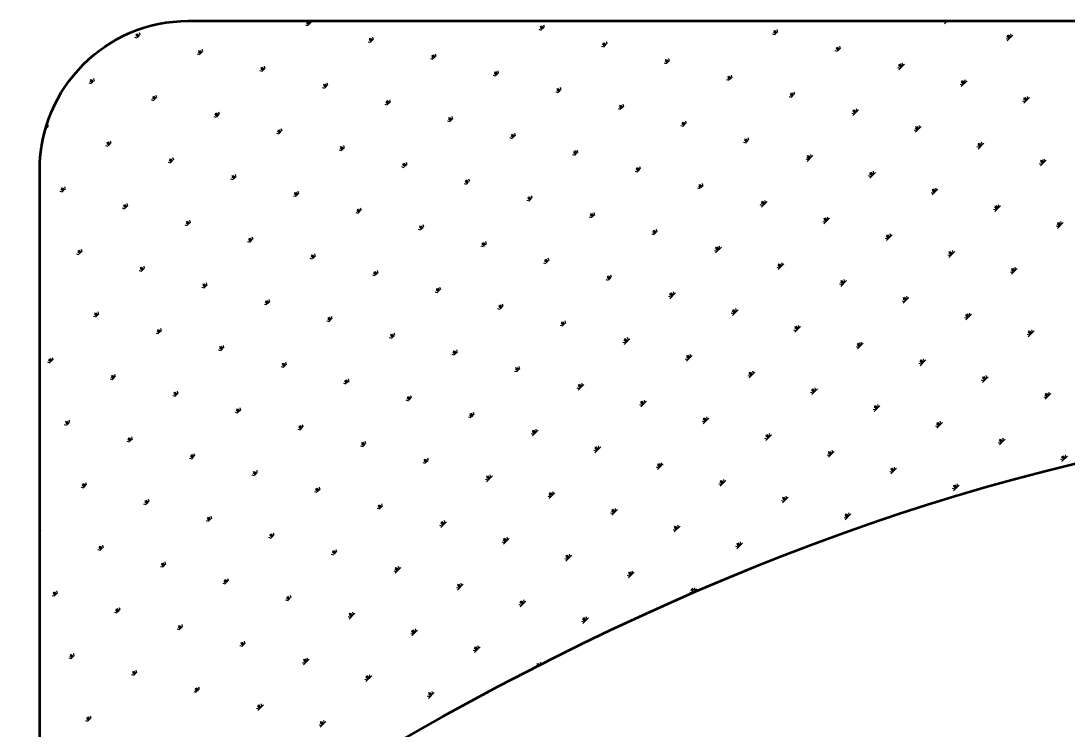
# Model space of a CAD drawing. Extents: x -2746917 to -971774, y -3334247 to -3250358.
# Drawn here: x -1319493 to -1318476, y -3276389 to -3275701 of the extents above; entities that cross this region are included whole.
import ezdxf

# ---------------------------------------------------------------- set-up
doc = ezdxf.new("R2010")
doc.units = 0
doc.header["$LTSCALE"] = 1000
doc.header["$MEASUREMENT"] = 0
doc.layers.get('0').update_dxf_attribs({"linetype": 'CONTINUOUS'})
doc.layers.add('PUB_TITLE', color=4, linetype='CONTINUOUS')

# ---------------------------------------------------------------- blocks, each defined once
blk = doc.blocks.new('A$C440D491C')
at = {"layer": 'PUB_TITLE', "color": 4}
for p, q in [((84770.7, 40469), (84767.9, 40471.7)), ((84771.4, 40469.6), (84769.1, 40471.9)), ((84772.1, 40470.3), (84771.5, 40472.4)), ((85388.5, 40470.8), (85386, 40471.4)), ((85387.1, 40469.4), (85390.1, 40472.4)), ((85389.2, 40471.4), (85388.2, 40472.4)), ((85389.9, 40472.1), (85389.6, 40472.4)), ((84769.3, 40467.6), (84766.9, 40468.2)), ((84770, 40468.3), (84767.8, 40470.5)), ((84995.9, 40463.2), (84993.5, 40463.9)), ((84996.6, 40463.9), (84994.4, 40466.1)), ((84997.3, 40464.6), (84994.5, 40467.4)), ((84998, 40465.3), (84995.8, 40467.5)), ((84998.7, 40466), (84998.1, 40468.4)), ((85223.3, 40459.5), (85221, 40461.8)), ((85223.9, 40460.2), (85221.2, 40463)), ((85224.6, 40460.9), (85222.4, 40463.1)), ((85225.3, 40461.6), (85224.7, 40464)), ((84603.4, 40455.6), (84600.9, 40456.3)), ((84604.1, 40456.3), (84601.9, 40458.6)), ((84604.8, 40457), (84602, 40459.8)), ((84605.5, 40457.7), (84603.2, 40460)), ((84606.2, 40458.4), (84605.5, 40460.9)), ((84830, 40451.3), (84827.6, 40451.9)), ((84830.7, 40452), (84828.5, 40454.2)), ((84831.4, 40452.7), (84828.6, 40455.5)), ((84832.1, 40453.4), (84829.9, 40455.6)), ((84832.8, 40454.1), (84832.1, 40456.5)), ((85058, 40448.3), (85055.3, 40451.1)), ((85058.7, 40449), (85056.5, 40451.2)), ((85059.4, 40449.7), (85058.8, 40452.1)), ((85222.6, 40458.8), (85220.1, 40459.5)), ((85449.2, 40454.5), (85446.8, 40455.1)), ((85449.9, 40455.2), (85447.7, 40457.4)), ((85450.6, 40455.9), (85447.8, 40458.6)), ((85447.8, 40453.1), (85453.4, 40458.6)), ((85451.3, 40456.6), (85449.1, 40458.8)), ((85452, 40457.3), (85451.3, 40459.7)), ((84664.8, 40440.1), (84662.6, 40442.3)), ((84665.5, 40440.8), (84662.7, 40443.5)), ((84666.2, 40441.5), (84664, 40443.7)), ((84666.9, 40442.2), (84666.2, 40444.6)), ((85056.6, 40446.9), (85054.2, 40447.6)), ((85057.3, 40447.6), (85055.1, 40449.8)), ((85283.3, 40442.6), (85280.9, 40443.2)), ((85284, 40443.3), (85281.8, 40445.5)), ((85284.7, 40444), (85281.9, 40446.7)), ((85285.4, 40444.7), (85283.1, 40446.9)), ((85286.1, 40445.3), (85285.4, 40447.8)), ((84664.1, 40439.4), (84661.7, 40440)), ((84890.7, 40435), (84888.3, 40435.7)), ((84891.4, 40435.7), (84889.2, 40437.9)), ((84892.1, 40436.4), (84889.4, 40439.2)), ((84892.8, 40437.1), (84890.6, 40439.3)), ((84893.5, 40437.8), (84892.9, 40440.2)), ((85117.4, 40430.7), (85114.9, 40431.3)), ((85118.1, 40431.4), (85115.8, 40433.6)), ((85118.8, 40432), (85116, 40434.8)), ((85119.5, 40432.7), (85117.2, 40435)), ((85120.2, 40433.4), (85119.5, 40435.9)), ((85346.1, 40428.4), (85343.9, 40430.6)), ((85346.8, 40429.1), (85346.1, 40431.5)), ((84724.8, 40423.1), (84722.4, 40423.8)), ((84725.5, 40423.8), (84723.3, 40426)), ((84726.2, 40424.5), (84723.4, 40427.3)), ((84726.9, 40425.2), (84724.7, 40427.4)), ((84727.6, 40425.9), (84727, 40428.3)), ((84952.2, 40419.4), (84949.9, 40421.7)), ((84952.9, 40420.1), (84950.1, 40422.9)), ((84953.6, 40420.8), (84951.3, 40423.1)), ((84954.2, 40421.5), (84953.6, 40424)), ((85344, 40426.3), (85341.6, 40426.9)), ((85344.7, 40427), (85342.5, 40429.2)), ((85345.4, 40427.7), (85342.6, 40430.5)), ((85342.6, 40424.9), (85348.2, 40430.5)), ((84558.9, 40411.2), (84556.5, 40411.8)), ((84559.6, 40411.9), (84557.4, 40414.1)), ((84560.3, 40412.6), (84557.5, 40415.4)), ((84561, 40413.3), (84558.8, 40415.5)), ((84561.7, 40414), (84561.1, 40416.4)), ((84786.9, 40408.2), (84784.2, 40411)), ((84787.6, 40408.9), (84785.4, 40411.1)), ((84788.3, 40409.6), (84787.7, 40412)), ((84951.5, 40418.7), (84949, 40419.4)), ((85178.1, 40414.4), (85175.7, 40415)), ((85178.8, 40415.1), (85176.6, 40417.3)), ((85179.5, 40415.8), (85176.7, 40418.6)), ((85180.2, 40416.5), (85178, 40418.7)), ((85180.9, 40417.2), (85180.2, 40419.6)), ((85404.7, 40410), (85402.3, 40410.7)), ((85405.4, 40410.7), (85403.2, 40412.9)), ((85406.1, 40411.4), (85403.3, 40414.2)), ((85403.3, 40408.6), (85408.9, 40414.2)), ((85406.8, 40412.1), (85404.6, 40414.3)), ((85407.5, 40412.8), (85406.9, 40415.2)), ((84622.4, 40397.7), (84621.8, 40400.1)), ((84785.6, 40406.8), (84783.1, 40407.5)), ((84786.3, 40407.5), (84784, 40409.8)), ((85012.2, 40402.5), (85009.8, 40403.1)), ((85012.9, 40403.2), (85010.7, 40405.4)), ((85013.6, 40403.9), (85010.8, 40406.6)), ((85014.3, 40404.6), (85012.1, 40406.8)), ((85015, 40405.3), (85014.3, 40407.7)), ((85239.5, 40398.8), (85237.3, 40401)), ((85240.2, 40399.5), (85237.4, 40402.3)), ((85240.9, 40400.2), (85238.7, 40402.4)), ((85241.6, 40400.9), (85241, 40403.3)), ((84619.7, 40394.9), (84617.2, 40395.6)), ((84620.3, 40395.6), (84618.1, 40397.8)), ((84621, 40396.3), (84618.3, 40399.1)), ((84621.7, 40397), (84619.5, 40399.2)), ((84846.3, 40390.6), (84843.9, 40391.2)), ((84847, 40391.3), (84844.8, 40393.5)), ((84847.7, 40392), (84844.9, 40394.7)), ((84848.4, 40392.6), (84846.1, 40394.9)), ((84849.1, 40393.3), (84848.4, 40395.8)), ((85074.3, 40387.6), (85071.5, 40390.4)), ((85075, 40388.3), (85072.8, 40390.5)), ((85075.7, 40389), (85075, 40391.4)), ((85238.8, 40398.1), (85236.4, 40398.8)), ((85465.5, 40393.8), (85463, 40394.4)), ((85466.2, 40394.4), (85463.9, 40396.7)), ((85466.9, 40395.1), (85464.1, 40397.9)), ((85464.1, 40392.4), (85469.6, 40397.9)), ((85467.5, 40395.8), (85465.3, 40398.1)), ((85468.2, 40396.5), (85467.6, 40399)), ((84681.1, 40379.3), (84678.8, 40381.6)), ((84681.8, 40380), (84679, 40382.8)), ((84682.5, 40380.7), (84680.2, 40383)), ((84683.2, 40381.4), (84682.5, 40383.9)), ((85072.9, 40386.2), (85070.5, 40386.9)), ((85073.6, 40386.9), (85071.4, 40389.1)), ((85299.6, 40381.8), (85297.1, 40382.5)), ((85300.3, 40382.5), (85298, 40384.8)), ((85300.9, 40383.2), (85298.2, 40386)), ((85298.2, 40380.5), (85303.7, 40386)), ((85301.6, 40383.9), (85299.4, 40386.1)), ((85302.3, 40384.6), (85301.7, 40387.1)), ((84516.6, 40368.8), (84514.9, 40370.4)), ((84517.2, 40369.5), (84516.6, 40371.9)), ((84680.4, 40378.7), (84677.9, 40379.3)), ((84907, 40374.3), (84904.6, 40374.9)), ((84907.7, 40375), (84905.5, 40377.2)), ((84908.4, 40375.7), (84905.6, 40378.5)), ((84909.1, 40376.4), (84906.9, 40378.6)), ((84909.8, 40377.1), (84909.1, 40379.5)), ((85133.6, 40369.9), (85131.2, 40370.6)), ((85134.3, 40370.6), (85132.1, 40372.8)), ((85135, 40371.3), (85132.3, 40374.1)), ((85135.7, 40372), (85133.5, 40374.2)), ((85136.4, 40372.7), (85135.8, 40375.1)), ((85361.7, 40367), (85358.9, 40369.7)), ((85358.9, 40364.2), (85364.5, 40369.7)), ((85362.4, 40367.7), (85360.1, 40369.9)), ((85363.1, 40368.3), (85362.4, 40370.8)), ((84514.5, 40366.7), (84513.9, 40366.9)), ((84515.2, 40367.4), (84514.3, 40368.3)), ((84515.9, 40368.1), (84514.6, 40369.4)), ((84741.1, 40362.4), (84738.7, 40363)), ((84741.8, 40363.1), (84739.6, 40365.3)), ((84742.5, 40363.8), (84739.7, 40366.5)), ((84743.2, 40364.5), (84741, 40366.7)), ((84743.9, 40365.2), (84743.2, 40367.6)), ((84968.4, 40358.7), (84966.2, 40360.9)), ((84969.1, 40359.4), (84966.4, 40362.2)), ((84969.8, 40360.1), (84967.6, 40362.3)), ((84970.5, 40360.8), (84969.9, 40363.2)), ((85360.3, 40365.6), (85357.9, 40366.2)), ((85361, 40366.3), (85358.8, 40368.5)), ((84575.2, 40350.5), (84572.8, 40351.1)), ((84575.9, 40351.2), (84573.7, 40353.4)), ((84576.6, 40351.9), (84573.8, 40354.6)), ((84577.3, 40352.6), (84575.1, 40354.8)), ((84578, 40353.2), (84577.3, 40355.7)), ((84803.2, 40347.5), (84800.4, 40350.3)), ((84803.9, 40348.2), (84801.7, 40350.4)), ((84804.6, 40348.9), (84804, 40351.3)), ((84967.7, 40358), (84965.3, 40358.7)), ((85194.4, 40353.7), (85191.9, 40354.3)), ((85195.1, 40354.4), (85192.8, 40356.6)), ((85195.8, 40355), (85193, 40357.8)), ((85196.5, 40355.7), (85194.2, 40358)), ((85197.2, 40356.4), (85196.5, 40358.9)), ((85421, 40349.3), (85418.6, 40350)), ((85421.7, 40350), (85419.5, 40352.2)), ((85422.4, 40350.7), (85419.6, 40353.5)), ((85419.6, 40347.9), (85425.2, 40353.5)), ((85423.1, 40351.4), (85420.9, 40353.6)), ((85423.8, 40352.1), (85423.1, 40354.5)), ((84638.7, 40337), (84638, 40339.4)), ((84801.8, 40346.1), (84799.4, 40346.8)), ((84802.5, 40346.8), (84800.3, 40349)), ((85028.5, 40341.7), (85026, 40342.4)), ((85029.2, 40342.4), (85026.9, 40344.7)), ((85029.9, 40343.1), (85027.1, 40345.9)), ((85030.6, 40343.8), (85028.3, 40346.1)), ((85031.2, 40344.5), (85030.6, 40347)), ((85255.8, 40338.1), (85253.6, 40340.3)), ((85256.5, 40338.8), (85253.7, 40341.6)), ((85253.7, 40336), (85259.3, 40341.6)), ((85257.2, 40339.5), (85255, 40341.7)), ((85257.9, 40340.2), (85257.2, 40342.6)), ((84635.9, 40334.2), (84633.5, 40334.8)), ((84636.6, 40334.9), (84634.4, 40337.1)), ((84637.3, 40335.6), (84634.5, 40338.4)), ((84638, 40336.3), (84635.8, 40338.5)), ((84862.6, 40329.8), (84860.1, 40330.5)), ((84863.3, 40330.5), (84861, 40332.8)), ((84863.9, 40331.2), (84861.2, 40334)), ((84864.6, 40331.9), (84862.4, 40334.1)), ((84865.3, 40332.6), (84864.7, 40335)), ((85090.6, 40326.9), (85087.8, 40329.6)), ((85091.3, 40327.6), (85089.1, 40329.8)), ((85092, 40328.3), (85091.3, 40330.7)), ((85255.1, 40337.4), (85252.7, 40338)), ((85481.7, 40333), (85479.3, 40333.7)), ((85482.4, 40333.7), (85480.2, 40335.9)), ((85483.1, 40334.4), (85480.3, 40337.2)), ((85480.3, 40331.6), (85485.9, 40337.2)), ((85483.8, 40335.1), (85481.6, 40337.3)), ((85484.5, 40335.8), (85483.9, 40338.2)), ((84697.3, 40318.6), (84695.1, 40320.8)), ((84698, 40319.3), (84695.3, 40322.1)), ((84698.7, 40320), (84696.5, 40322.2)), ((84699.4, 40320.7), (84698.8, 40323.1)), ((85089.2, 40325.5), (85086.8, 40326.1)), ((85089.9, 40326.2), (85087.7, 40328.4)), ((85315.8, 40321.1), (85313.4, 40321.8)), ((85316.5, 40321.8), (85314.3, 40324)), ((85317.2, 40322.5), (85314.4, 40325.3)), ((85314.4, 40319.7), (85320, 40325.3)), ((85317.9, 40323.2), (85315.7, 40325.4)), ((85318.6, 40323.9), (85318, 40326.3)), ((84531.4, 40306.7), (84529.2, 40308.9)), ((84532.1, 40307.4), (84529.4, 40310.2)), ((84532.8, 40308.1), (84530.6, 40310.3)), ((84533.5, 40308.8), (84532.9, 40311.2)), ((84696.6, 40317.9), (84694.2, 40318.6)), ((84923.3, 40313.6), (84920.9, 40314.2)), ((84924, 40314.3), (84921.8, 40316.5)), ((84924.7, 40315), (84921.9, 40317.7)), ((84925.4, 40315.6), (84923.1, 40317.9)), ((84926.1, 40316.3), (84925.4, 40318.8)), ((85149.9, 40309.2), (85147.5, 40309.9)), ((85150.6, 40309.9), (85148.4, 40312.1)), ((85151.3, 40310.6), (85148.5, 40313.4)), ((85152, 40311.3), (85149.8, 40313.5)), ((85152.7, 40312), (85152, 40314.4)), ((85377.9, 40306.2), (85375.2, 40309)), ((85375.2, 40303.5), (85380.7, 40309)), ((85378.6, 40306.9), (85376.4, 40309.2)), ((85379.3, 40307.6), (85378.7, 40310.1)), ((84530.7, 40306), (84528.3, 40306.7)), ((84757.4, 40301.7), (84754.9, 40302.3)), ((84758.1, 40302.3), (84755.8, 40304.6)), ((84758.8, 40303), (84756, 40305.8)), ((84759.5, 40303.7), (84757.2, 40306)), ((84760.2, 40304.4), (84759.5, 40306.9)), ((84984.7, 40298), (84982.5, 40300.2)), ((84985.4, 40298.7), (84982.6, 40301.5)), ((84986.1, 40299.4), (84983.9, 40301.6)), ((84986.8, 40300.1), (84986.1, 40302.5)), ((85376.6, 40304.8), (85374.1, 40305.5)), ((85377.2, 40305.5), (85375, 40307.8)), ((84591.5, 40289.7), (84589, 40290.4)), ((84592.2, 40290.4), (84589.9, 40292.7)), ((84592.9, 40291.1), (84590.1, 40293.9)), ((84593.6, 40291.8), (84591.3, 40294)), ((84594.2, 40292.5), (84593.6, 40294.9)), ((84818.8, 40286.1), (84816.6, 40288.3)), ((84819.5, 40286.8), (84816.7, 40289.5)), ((84820.2, 40287.5), (84818, 40289.7)), ((84820.9, 40288.2), (84820.2, 40290.6)), ((84984, 40297.3), (84981.6, 40297.9)), ((85210.6, 40292.9), (85208.2, 40293.6)), ((85211.3, 40293.6), (85209.1, 40295.8)), ((85212, 40294.3), (85209.3, 40297.1)), ((85209.3, 40291.5), (85214.8, 40297.1)), ((85212.7, 40295), (85210.5, 40297.2)), ((85213.4, 40295.7), (85212.8, 40298.1)), ((85437.3, 40288.6), (85434.9, 40289.2)), ((85438, 40289.3), (85435.8, 40291.5)), ((85438.7, 40290), (85435.9, 40292.7)), ((85435.9, 40287.2), (85441.4, 40292.7)), ((85439.4, 40290.7), (85437.1, 40292.9)), ((85440.1, 40291.4), (85439.4, 40293.8)), ((84655, 40276.2), (84654.3, 40278.7)), ((84818.1, 40285.4), (84815.7, 40286)), ((85044.7, 40281), (85042.3, 40281.7)), ((85045.4, 40281.7), (85043.2, 40283.9)), ((85046.1, 40282.4), (85043.3, 40285.2)), ((85046.8, 40283.1), (85044.6, 40285.3)), ((85047.5, 40283.8), (85046.9, 40286.2)), ((85272.1, 40277.4), (85269.8, 40279.6)), ((85272.8, 40278.1), (85270, 40280.8)), ((85270, 40275.3), (85275.5, 40280.8)), ((85273.5, 40278.7), (85271.2, 40281)), ((85274.2, 40279.4), (85273.5, 40281.9)), ((84652.2, 40273.5), (84649.8, 40274.1)), ((84652.9, 40274.2), (84650.7, 40276.4)), ((84653.6, 40274.9), (84650.8, 40277.6)), ((84654.3, 40275.6), (84652.1, 40277.8)), ((84878.8, 40269.1), (84876.4, 40269.8)), ((84879.5, 40269.8), (84877.3, 40272)), ((84880.2, 40270.5), (84877.4, 40273.3)), ((84880.9, 40271.2), (84878.7, 40273.4)), ((84881.6, 40271.9), (84881, 40274.3)), ((85106.9, 40266.1), (85104.1, 40268.9)), ((85107.5, 40266.8), (85105.3, 40269.1)), ((85108.2, 40267.5), (85107.6, 40270)), ((85271.4, 40276.7), (85268.9, 40277.3)), ((85498, 40272.3), (85495.6, 40273)), ((85498.7, 40273), (85496.5, 40275.2)), ((85499.4, 40273.7), (85496.6, 40276.5)), ((85496.6, 40270.9), (85502.2, 40276.5)), ((85500.1, 40274.4), (85497.9, 40276.6)), ((85500.8, 40275.1), (85500.1, 40277.5)), ((84712.9, 40257.2), (84710.5, 40257.8)), ((84713.6, 40257.9), (84711.4, 40260.1)), ((84714.3, 40258.6), (84711.5, 40261.4)), ((84715, 40259.3), (84712.8, 40261.5)), ((84715.7, 40260), (84715, 40262.4)), ((84942.3, 40255.6), (84941.7, 40258)), ((85105.5, 40264.7), (85103, 40265.4)), ((85106.2, 40265.4), (85103.9, 40267.7)), ((85332.1, 40260.4), (85329.7, 40261)), ((85332.8, 40261.1), (85330.6, 40263.3)), ((85333.5, 40261.8), (85330.7, 40264.6)), ((85330.7, 40259), (85336.3, 40264.6)), ((85334.2, 40262.5), (85332, 40264.7)), ((85334.9, 40263.2), (85334.2, 40265.6)), ((84547.7, 40246), (84545.5, 40248.2)), ((84548.4, 40246.7), (84545.6, 40249.5)), ((84549.1, 40247.4), (84546.9, 40249.6)), ((84549.8, 40248.1), (84549.1, 40250.5)), ((84939.6, 40252.8), (84937.1, 40253.5)), ((84940.3, 40253.5), (84938, 40255.8)), ((84940.9, 40254.2), (84938.2, 40257)), ((84941.6, 40254.9), (84939.4, 40257.1)), ((85166.2, 40248.5), (85163.8, 40249.1)), ((85166.9, 40249.2), (85164.7, 40251.4)), ((85167.6, 40249.9), (85164.8, 40252.6)), ((85164.8, 40247.1), (85170.4, 40252.6)), ((85168.3, 40250.6), (85166.1, 40252.8)), ((85169, 40251.3), (85168.3, 40253.7)), ((85394.2, 40245.5), (85391.4, 40248.3)), ((85391.4, 40242.7), (85397, 40248.3)), ((85394.9, 40246.2), (85392.7, 40248.4)), ((85395.6, 40246.9), (85395, 40249.3)), ((84547, 40245.3), (84544.6, 40245.9)), ((84773.6, 40240.9), (84771.2, 40241.6)), ((84774.3, 40241.6), (84772.1, 40243.8)), ((84775, 40242.3), (84772.3, 40245.1)), ((84775.7, 40243), (84773.5, 40245.2)), ((84776.4, 40243.7), (84775.8, 40246.1)), ((85001, 40237.3), (84998.8, 40239.5)), ((85001.7, 40238), (84998.9, 40240.7)), ((85002.4, 40238.6), (85000.1, 40240.9)), ((85003.1, 40239.3), (85002.4, 40241.8)), ((85392.8, 40244.1), (85390.4, 40244.8)), ((85393.5, 40244.8), (85391.3, 40247)), ((84607.7, 40229), (84605.3, 40229.7)), ((84608.4, 40229.7), (84606.2, 40231.9)), ((84609.1, 40230.4), (84606.3, 40233.2)), ((84609.8, 40231.1), (84607.6, 40233.3)), ((84610.5, 40231.8), (84609.9, 40234.2)), ((84835.1, 40225.3), (84832.8, 40227.6)), ((84835.8, 40226), (84833, 40228.8)), ((84836.5, 40226.7), (84834.2, 40229)), ((84837.2, 40227.4), (84836.5, 40229.9)), ((85000.3, 40236.6), (84997.9, 40237.2)), ((85226.9, 40232.2), (85224.5, 40232.9)), ((85227.6, 40232.9), (85225.4, 40235.1)), ((85228.3, 40233.6), (85225.5, 40236.4)), ((85225.5, 40230.8), (85231.1, 40236.4)), ((85229, 40234.3), (85226.8, 40236.5)), ((85229.7, 40235), (85229, 40237.4)), ((85453.6, 40227.8), (85451.1, 40228.5)), ((85454.2, 40228.5), (85452, 40230.8)), ((85454.9, 40229.2), (85452.2, 40232)), ((85452.2, 40226.5), (85457.7, 40232)), ((85455.6, 40229.9), (85453.4, 40232.2)), ((85456.3, 40230.6), (85455.7, 40233.1)), ((84671.2, 40215.5), (84670.6, 40217.9)), ((84834.4, 40224.7), (84831.9, 40225.3)), ((85061, 40220.3), (85058.6, 40220.9)), ((85061.7, 40221), (85059.5, 40223.2)), ((85062.4, 40221.7), (85059.6, 40224.5)), ((85063.1, 40222.4), (85060.9, 40224.6)), ((85063.8, 40223.1), (85063.1, 40225.5)), ((85288.3, 40216.6), (85286.1, 40218.9)), ((85289, 40217.3), (85286.3, 40220.1)), ((85286.3, 40214.5), (85291.8, 40220.1)), ((85289.7, 40218), (85287.5, 40220.2)), ((85290.4, 40218.7), (85289.8, 40221.1)), ((84668.5, 40212.7), (84666, 40213.4)), ((84669.2, 40213.4), (84666.9, 40215.7)), ((84669.9, 40214.1), (84667.1, 40216.9)), ((84670.5, 40214.8), (84668.3, 40217)), ((84895.1, 40208.4), (84892.7, 40209)), ((84895.8, 40209.1), (84893.6, 40211.3)), ((84896.5, 40209.8), (84893.7, 40212.6)), ((84897.2, 40210.5), (84895, 40212.7)), ((84897.9, 40211.2), (84897.2, 40213.6)), ((85123.1, 40205.4), (85120.3, 40208.2)), ((85120.3, 40202.6), (85125.9, 40208.2)), ((85123.8, 40206.1), (85121.6, 40208.3)), ((85124.5, 40206.8), (85123.9, 40209.2)), ((85287.6, 40215.9), (85285.2, 40216.6)), ((84729.2, 40196.5), (84726.8, 40197.1)), ((84729.9, 40197.2), (84727.7, 40199.4)), ((84730.6, 40197.9), (84727.8, 40200.6)), ((84731.3, 40198.6), (84729.1, 40200.8)), ((84732, 40199.2), (84731.3, 40201.7)), ((84958.6, 40194.9), (84958, 40197.3)), ((85121.7, 40204), (85119.3, 40204.7)), ((85122.4, 40204.7), (85120.2, 40206.9)), ((85348.4, 40199.7), (85345.9, 40200.3)), ((85349.1, 40200.4), (85346.8, 40202.6)), ((85349.8, 40201.1), (85347, 40203.8)), ((85347, 40198.3), (85352.5, 40203.8)), ((85350.5, 40201.7), (85348.2, 40204)), ((85351.2, 40202.4), (85350.5, 40204.9)), ((84564, 40185.3), (84561.8, 40187.5)), ((84564.7, 40185.9), (84561.9, 40188.7)), ((84565.4, 40186.6), (84563.1, 40188.9)), ((84566.1, 40187.3), (84565.4, 40189.8)), ((84955.8, 40192.1), (84953.4, 40192.8)), ((84956.5, 40192.8), (84954.3, 40195)), ((84957.2, 40193.5), (84954.4, 40196.3)), ((84957.9, 40194.2), (84955.7, 40196.4)), ((85182.5, 40187.8), (85180, 40188.4)), ((85183.2, 40188.4), (85180.9, 40190.7)), ((85183.9, 40189.1), (85181.1, 40191.9)), ((85181.1, 40186.4), (85186.6, 40191.9)), ((85184.5, 40189.8), (85182.3, 40192.1)), ((85185.2, 40190.5), (85184.6, 40193)), ((85410.5, 40184.8), (85407.7, 40187.6)), ((85407.7, 40182), (85413.3, 40187.6)), ((85411.2, 40185.5), (85409, 40187.7)), ((85411.9, 40186.2), (85411.2, 40188.6)), ((84563.3, 40184.6), (84560.9, 40185.2)), ((84789.9, 40180.2), (84787.5, 40180.8)), ((84790.6, 40180.9), (84788.4, 40183.1)), ((84791.3, 40181.6), (84788.5, 40184.4)), ((84792, 40182.3), (84789.8, 40184.5)), ((84792.7, 40183), (84792, 40185.4)), ((85016.6, 40175.8), (85014.1, 40176.5)), ((85017.2, 40176.5), (85015, 40178.8)), ((85017.9, 40177.2), (85015.2, 40180)), ((85018.6, 40177.9), (85016.4, 40180.1)), ((85019.3, 40178.6), (85018.7, 40181)), ((85246, 40174.3), (85245.3, 40176.7)), ((85409.1, 40183.4), (85406.7, 40184)), ((85409.8, 40184.1), (85407.6, 40186.3)), ((84624, 40168.3), (84621.6, 40168.9)), ((84624.7, 40169), (84622.5, 40171.2)), ((84625.4, 40169.7), (84622.6, 40172.5)), ((84626.1, 40170.4), (84623.9, 40172.6)), ((84626.8, 40171.1), (84626.1, 40173.5)), ((84851.3, 40164.6), (84849.1, 40166.8)), ((84852, 40165.3), (84849.3, 40168.1)), ((84852.7, 40166), (84850.5, 40168.2)), ((84853.4, 40166.7), (84852.8, 40169.1)), ((85243.2, 40171.5), (85240.8, 40172.1)), ((85243.9, 40172.2), (85241.7, 40174.4)), ((85244.6, 40172.9), (85241.8, 40175.6)), ((85241.8, 40170.1), (85247.4, 40175.6)), ((85245.3, 40173.6), (85243.1, 40175.8)), ((85469.8, 40167.1), (85467.4, 40167.8)), ((85470.5, 40167.8), (85468.3, 40170)), ((85471.2, 40168.5), (85468.4, 40171.3)), ((85468.4, 40165.7), (85474, 40171.3)), ((85471.9, 40169.2), (85469.7, 40171.4)), ((85472.6, 40169.9), (85472, 40172.3)), ((84686.1, 40153.4), (84683.3, 40156.2)), ((84686.8, 40154.1), (84684.6, 40156.3)), ((84687.5, 40154.8), (84686.9, 40157.2)), ((84850.6, 40163.9), (84848.2, 40164.6)), ((85077.3, 40159.6), (85074.9, 40160.2)), ((85078, 40160.3), (85075.8, 40162.5)), ((85078.7, 40161), (85075.9, 40163.7)), ((85075.9, 40158.2), (85081.4, 40163.7)), ((85079.4, 40161.7), (85077.1, 40163.9)), ((85080.1, 40162.3), (85079.4, 40164.8)), ((85304.6, 40155.9), (85302.4, 40158.1)), ((85305.3, 40156.6), (85302.5, 40159.4)), ((85302.5, 40153.8), (85308.1, 40159.4)), ((85306, 40157.3), (85303.8, 40159.5)), ((85306.7, 40158), (85306, 40160.4)), ((84684.7, 40152), (84682.3, 40152.7)), ((84685.4, 40152.7), (84683.2, 40154.9)), ((84911.4, 40147.7), (84908.9, 40148.3)), ((84912.1, 40148.4), (84909.8, 40150.6)), ((84912.8, 40149), (84910, 40151.8)), ((84913.5, 40149.7), (84911.2, 40152)), ((84914.2, 40150.4), (84913.5, 40152.9)), ((85138.7, 40144), (85136.5, 40146.2)), ((85139.4, 40144.7), (85136.6, 40147.5)), ((85136.6, 40141.9), (85142.2, 40147.5)), ((85140.1, 40145.4), (85137.9, 40147.6)), ((85140.8, 40146.1), (85140.1, 40148.5)), ((85303.9, 40155.2), (85301.5, 40155.9)), ((84518.8, 40140.1), (84516.4, 40140.8)), ((84519.5, 40140.8), (84517.3, 40143)), ((84520.2, 40141.5), (84517.4, 40144.3)), ((84520.9, 40142.2), (84518.7, 40144.4)), ((84521.6, 40142.9), (84521, 40145.3)), ((84745.5, 40135.7), (84743, 40136.4)), ((84746.2, 40136.4), (84743.9, 40138.7)), ((84746.9, 40137.1), (84744.1, 40139.9)), ((84747.5, 40137.8), (84745.3, 40140.1)), ((84748.2, 40138.5), (84747.6, 40141)), ((84974.9, 40134.2), (84974.2, 40136.6)), ((85138, 40143.3), (85135.6, 40143.9)), ((85364.6, 40138.9), (85362.2, 40139.6)), ((85365.3, 40139.6), (85363.1, 40141.9)), ((85366, 40140.3), (85363.3, 40143.1)), ((85363.3, 40137.5), (85368.8, 40143.1)), ((85366.7, 40141), (85364.5, 40143.2)), ((85367.4, 40141.7), (85366.8, 40144.1)), ((84580.3, 40124.5), (84578, 40126.7)), ((84580.9, 40125.2), (84578.2, 40128)), ((84581.6, 40125.9), (84579.4, 40128.1)), ((84582.3, 40126.6), (84581.7, 40129)), ((84972.1, 40131.4), (84969.7, 40132)), ((84972.8, 40132.1), (84970.6, 40134.3)), ((84973.5, 40132.8), (84970.7, 40135.6)), ((84974.2, 40133.5), (84972, 40135.7)), ((85198.7, 40127), (85196.3, 40127.7)), ((85199.4, 40127.7), (85197.2, 40129.9)), ((85200.1, 40128.4), (85197.3, 40131.2)), ((85197.3, 40125.6), (85202.9, 40131.2)), ((85200.8, 40129.1), (85198.6, 40131.3)), ((85201.5, 40129.8), (85200.9, 40132.2)), ((85426.8, 40124.1), (85424, 40126.8)), ((85424, 40121.3), (85429.5, 40126.8)), ((85427.5, 40124.7), (85425.2, 40127)), ((85428.1, 40125.4), (85427.5, 40127.9)), ((84579.6, 40123.8), (84577.1, 40124.5)), ((84806.2, 40119.5), (84803.8, 40120.1)), ((84806.9, 40120.2), (84804.7, 40122.4)), ((84807.6, 40120.9), (84804.8, 40123.6)), ((84808.3, 40121.6), (84806.1, 40123.8)), ((84809, 40122.3), (84808.3, 40124.7)), ((85032.8, 40115.1), (85030.4, 40115.8)), ((85033.5, 40115.8), (85031.3, 40118)), ((85034.2, 40116.5), (85031.4, 40119.3)), ((85031.4, 40113.7), (85037, 40119.3)), ((85034.9, 40117.2), (85032.7, 40119.4)), ((85035.6, 40117.9), (85035, 40120.3)), ((85262.2, 40113.5), (85261.6, 40116)), ((85425.4, 40122.7), (85422.9, 40123.3)), ((85426.1, 40123.4), (85423.8, 40125.6)), ((84640.3, 40107.6), (84637.9, 40108.2)), ((84641, 40108.3), (84638.8, 40110.5)), ((84641.7, 40108.9), (84638.9, 40111.7)), ((84642.4, 40109.6), (84640.1, 40111.9)), ((84643.1, 40110.3), (84642.4, 40112.8)), ((84867.6, 40103.9), (84865.4, 40106.1)), ((84868.3, 40104.6), (84865.5, 40107.4)), ((84869, 40105.3), (84866.8, 40107.5)), ((84869.7, 40106), (84869, 40108.4)), ((85259.5, 40110.8), (85257, 40111.4)), ((85260.2, 40111.4), (85257.9, 40113.7)), ((85260.9, 40112.1), (85258.1, 40114.9)), ((85258.1, 40109.4), (85263.6, 40114.9)), ((85261.5, 40112.8), (85259.3, 40115.1)), ((85486.1, 40106.4), (85483.7, 40107)), ((85486.8, 40107.1), (85484.6, 40109.3)), ((85487.5, 40107.8), (85484.7, 40110.6)), ((85484.7, 40105), (85490.3, 40110.6)), ((85488.2, 40108.5), (85486, 40110.7)), ((85488.9, 40109.2), (85488.2, 40111.6)), ((84702.4, 40092.7), (84699.6, 40095.5)), ((84703.1, 40093.4), (84700.9, 40095.6)), ((84703.8, 40094.1), (84703.1, 40096.5)), ((84866.9, 40103.2), (84864.5, 40103.9)), ((85093.6, 40098.8), (85091.1, 40099.5)), ((85094.2, 40099.5), (85092, 40101.8)), ((85094.9, 40100.2), (85092.2, 40103)), ((85092.2, 40097.5), (85097.7, 40103)), ((85095.6, 40100.9), (85093.4, 40103.1)), ((85096.3, 40101.6), (85095.7, 40104)), ((85320.2, 40094.5), (85317.8, 40095.1)), ((85320.9, 40095.2), (85318.7, 40097.4)), ((85321.6, 40095.9), (85318.8, 40098.6)), ((85318.8, 40093.1), (85324.4, 40098.6)), ((85322.3, 40096.6), (85320, 40098.8)), ((85323, 40097.3), (85322.3, 40099.7)), ((84701, 40091.3), (84698.6, 40091.9)), ((84701.7, 40092), (84699.5, 40094.2)), ((84927.6, 40086.9), (84925.2, 40087.6)), ((84928.3, 40087.6), (84926.1, 40089.8)), ((84929, 40088.3), (84926.3, 40091.1)), ((84929.7, 40089), (84927.5, 40091.2)), ((84930.4, 40089.7), (84929.8, 40092.1)), ((85155, 40083.3), (85152.8, 40085.5)), ((85155.7, 40084), (85152.9, 40086.7)), ((85152.9, 40081.2), (85158.4, 40086.7)), ((85156.4, 40084.7), (85154.1, 40086.9)), ((85157.1, 40085.3), (85156.4, 40087.8)), ((84535.1, 40079.4), (84532.7, 40080)), ((84535.8, 40080.1), (84533.6, 40082.3)), ((84536.5, 40080.8), (84533.7, 40083.5)), ((84537.2, 40081.5), (84535, 40083.7)), ((84537.9, 40082.2), (84537.2, 40084.6)), ((84761.7, 40075), (84759.3, 40075.7)), ((84762.4, 40075.7), (84760.2, 40077.9)), ((84763.1, 40076.4), (84760.3, 40079.2)), ((84763.8, 40077.1), (84761.6, 40079.3)), ((84764.5, 40077.8), (84763.9, 40080.2)), ((84989.8, 40072), (84987, 40074.8)), ((84987, 40069.3), (84992.5, 40074.8)), ((84990.5, 40072.7), (84988.2, 40075)), ((84991.1, 40073.4), (84990.5, 40075.9)), ((85154.3, 40082.6), (85151.9, 40083.2)), ((85380.9, 40078.2), (85378.5, 40078.9)), ((85381.6, 40078.9), (85379.4, 40081.1)), ((85382.3, 40079.6), (85379.5, 40082.4)), ((85379.5, 40076.8), (85385.1, 40082.4)), ((85383, 40080.3), (85380.8, 40082.5)), ((85383.7, 40081), (85383, 40083.4)), ((84596.5, 40063.8), (84594.3, 40066)), ((84597.2, 40064.5), (84594.4, 40067.3)), ((84597.9, 40065.2), (84595.7, 40067.4)), ((84598.6, 40065.9), (84598, 40068.3)), ((84988.4, 40070.7), (84985.9, 40071.3)), ((84989.1, 40071.4), (84986.8, 40073.6)), ((85215, 40066.3), (85212.6, 40066.9)), ((85215.7, 40067), (85213.5, 40069.2)), ((85216.4, 40067.7), (85213.6, 40070.5)), ((85213.6, 40064.9), (85219.2, 40070.5)), ((85217.1, 40068.4), (85214.9, 40070.6)), ((85217.8, 40069.1), (85217.1, 40071.5)), ((85442.3, 40062.6), (85440.1, 40064.9)), ((85443, 40063.3), (85440.3, 40066.1)), ((85440.3, 40060.5), (85445.8, 40066.1)), ((85443.7, 40064), (85441.5, 40066.2)), ((85444.4, 40064.7), (85443.8, 40067.1)), ((84595.8, 40063.1), (84593.4, 40063.8)), ((84822.5, 40058.7), (84820, 40059.4)), ((84823.2, 40059.4), (84820.9, 40061.7)), ((84823.9, 40060.1), (84821.1, 40062.9)), ((84824.5, 40060.8), (84822.3, 40063.1)), ((84825.2, 40061.5), (84824.6, 40064)), ((85049.1, 40054.4), (85046.7, 40055)), ((85049.8, 40055.1), (85047.6, 40057.3)), ((85050.5, 40055.8), (85047.7, 40058.6)), ((85047.7, 40053), (85053.3, 40058.6)), ((85051.2, 40056.5), (85049, 40058.7)), ((85051.9, 40057.2), (85051.2, 40059.6)), ((85278.5, 40052.8), (85277.9, 40055.2)), ((85441.6, 40061.9), (85439.2, 40062.6)), ((84656.6, 40046.8), (84654.1, 40047.5)), ((84657.2, 40047.5), (84655, 40049.8)), ((84657.9, 40048.2), (84655.2, 40051)), ((84658.6, 40048.9), (84656.4, 40051.1)), ((84659.3, 40049.6), (84658.7, 40052)), ((84883.9, 40043.2), (84881.7, 40045.4)), ((84884.6, 40043.9), (84881.8, 40046.6)), ((84885.3, 40044.6), (84883.1, 40046.8)), ((84886, 40045.3), (84885.3, 40047.7)), ((85275.7, 40050), (85273.3, 40050.7)), ((85276.4, 40050.7), (85274.2, 40052.9)), ((85277.1, 40051.4), (85274.3, 40054.2)), ((85274.3, 40048.6), (85279.9, 40054.2)), ((85277.8, 40052.1), (85275.6, 40054.3)), ((85502.4, 40045.7), (85499.9, 40046.3)), ((85503.1, 40046.4), (85500.8, 40048.6)), ((85503.8, 40047.1), (85501, 40049.8)), ((85501, 40044.3), (85506.5, 40049.8)), ((85504.5, 40047.7), (85502.2, 40050)), ((85505.1, 40048.4), (85504.5, 40050.9)), ((84718.7, 40032), (84715.9, 40034.7)), ((84719.4, 40032.6), (84717.1, 40034.9)), ((84720.1, 40033.3), (84719.4, 40035.8)), ((84883.2, 40042.5), (84880.8, 40043.1)), ((85109.8, 40038.1), (85107.4, 40038.8)), ((85110.5, 40038.8), (85108.3, 40041)), ((85111.2, 40039.5), (85108.4, 40042.3)), ((85108.4, 40036.7), (85114, 40042.3)), ((85111.9, 40040.2), (85109.7, 40042.4)), ((85112.6, 40040.9), (85112, 40043.3)), ((85336.5, 40033.8), (85334, 40034.4)), ((85337.2, 40034.4), (85334.9, 40036.7)), ((85337.8, 40035.1), (85335.1, 40037.9)), ((85335.1, 40032.4), (85340.6, 40037.9)), ((85338.5, 40035.8), (85336.3, 40038.1)), ((85339.2, 40036.5), (85338.6, 40039)), ((84717.3, 40030.6), (84714.9, 40031.2)), ((84718, 40031.3), (84715.8, 40033.5)), ((84943.9, 40026.2), (84941.5, 40026.9)), ((84944.6, 40026.9), (84942.4, 40029.1)), ((84945.3, 40027.6), (84942.5, 40030.4)), ((84942.5, 40024.8), (84948.1, 40030.4)), ((84946, 40028.3), (84943.8, 40030.5)), ((84946.7, 40029), (84946, 40031.4)), ((85171.2, 40022.5), (85169, 40024.8)), ((85171.9, 40023.2), (85169.2, 40026)), ((85169.2, 40020.5), (85174.7, 40026)), ((85172.6, 40023.9), (85170.4, 40026.1)), ((85173.3, 40024.6), (85172.7, 40027)), ((84551.4, 40018.7), (84548.9, 40019.3)), ((84552.1, 40019.3), (84549.8, 40021.6)), ((84552.8, 40020), (84550, 40022.8)), ((84553.5, 40020.7), (84551.2, 40023)), ((84554.2, 40021.4), (84553.5, 40023.9)), ((84778, 40014.3), (84775.6, 40014.9)), ((84778.7, 40015), (84776.5, 40017.2)), ((84779.4, 40015.7), (84776.6, 40018.5)), ((84780.1, 40016.4), (84777.9, 40018.6)), ((84780.8, 40017.1), (84780.1, 40019.5)), ((85006, 40011.3), (85003.3, 40014.1)), ((85003.3, 40008.5), (85008.8, 40014.1)), ((85006.7, 40012), (85004.5, 40014.2)), ((85007.4, 40012.7), (85006.8, 40015.1)), ((85170.6, 40021.8), (85168.1, 40022.5)), ((85397.2, 40017.5), (85394.8, 40018.1)), ((85397.9, 40018.2), (85395.7, 40020.4)), ((85398.6, 40018.9), (85395.8, 40021.6)), ((85395.8, 40016.1), (85401.4, 40021.6)), ((85399.3, 40019.6), (85397, 40021.8)), ((85400, 40020.3), (85399.3, 40022.7)), ((84612.8, 40003.1), (84610.6, 40005.3)), ((84613.5, 40003.8), (84610.7, 40006.5)), ((84614.2, 40004.5), (84612, 40006.7)), ((84614.9, 40005.2), (84614.2, 40007.6)), ((85004.6, 40009.9), (85002.2, 40010.6)), ((85005.3, 40010.6), (85003.1, 40012.8)), ((85231.3, 40005.6), (85228.8, 40006.2)), ((85232, 40006.3), (85229.8, 40008.5)), ((85232.7, 40007), (85229.9, 40009.7)), ((85229.9, 40004.2), (85235.4, 40009.7)), ((85233.4, 40007.7), (85231.1, 40009.9)), ((85234.1, 40008.3), (85233.4, 40010.8)), ((84612.1, 40002.4), (84609.7, 40003)), ((84838.7, 39998), (84836.3, 39998.7)), ((84839.4, 39998.7), (84837.2, 40000.9)), ((84840.1, 39999.4), (84837.3, 40002.2)), ((84840.8, 40000.1), (84838.6, 40002.3)), ((84841.5, 40000.8), (84840.9, 40003.2)), ((85065.4, 39993.7), (85062.9, 39994.3)), ((85066.1, 39994.4), (85063.8, 39996.6)), ((85066.8, 39995), (85064, 39997.8)), ((85064, 39992.3), (85069.5, 39997.8)), ((85067.5, 39995.7), (85065.2, 39998)), ((85068.1, 39996.4), (85067.5, 39998.9)), ((85293.4, 39990.7), (85290.6, 39993.5)), ((85290.6, 39987.9), (85296.2, 39993.5)), ((85294.1, 39991.4), (85291.9, 39993.6)), ((85294.8, 39992.1), (85294.1, 39994.5)), ((84672.8, 39986.1), (84670.4, 39986.8)), ((84673.5, 39986.8), (84671.3, 39989)), ((84674.2, 39987.5), (84671.4, 39990.3)), ((84674.9, 39988.2), (84672.7, 39990.4)), ((84675.6, 39988.9), (84675, 39991.3)), ((84900.2, 39982.4), (84897.9, 39984.7)), ((84900.9, 39983.1), (84898.1, 39985.9)), ((84898.1, 39980.4), (84903.6, 39985.9)), ((84901.5, 39983.8), (84899.3, 39986.1)), ((84902.2, 39984.5), (84901.6, 39987)), ((85292, 39989.3), (85289.6, 39989.9)), ((85292.7, 39990), (85290.5, 39992.2)), ((84509, 39976.3), (84508.6, 39976.7)), ((84509.7, 39977), (84509, 39979.4)), ((84734.9, 39971.2), (84732.2, 39974)), ((84735.6, 39971.9), (84733.4, 39974.1)), ((84736.3, 39972.6), (84735.7, 39975)), ((84899.5, 39981.7), (84897, 39982.4)), ((85126.1, 39977.4), (85123.7, 39978)), ((85126.8, 39978.1), (85124.6, 39980.3)), ((85127.5, 39978.8), (85124.7, 39981.6)), ((85124.7, 39976), (85130.3, 39981.6)), ((85128.2, 39979.5), (85126, 39981.7)), ((85128.9, 39980.2), (85128.2, 39982.6)), ((84570.4, 39960.7), (84569.8, 39963.1)), ((84733.6, 39969.8), (84731.1, 39970.5)), ((84734.2, 39970.5), (84732, 39972.8)), ((84960.2, 39965.5), (84957.8, 39966.1)), ((84960.9, 39966.2), (84958.7, 39968.4)), ((84961.6, 39966.9), (84958.8, 39969.6)), ((84958.8, 39964.1), (84964.4, 39969.6)), ((84962.3, 39967.6), (84960, 39969.8)), ((84963, 39968.3), (84962.3, 39970.7)), ((85187.5, 39961.8), (85185.3, 39964)), ((85188.2, 39962.5), (85185.4, 39965.3)), ((85185.4, 39959.7), (85191, 39965.3)), ((85188.9, 39963.2), (85186.7, 39965.4)), ((85189.6, 39963.9), (85189, 39966.3)), ((84567.6, 39957.9), (84565.2, 39958.6)), ((84568.3, 39958.6), (84566.1, 39960.8)), ((84569, 39959.3), (84566.3, 39962.1)), ((84569.7, 39960), (84567.5, 39962.2)), ((84794.3, 39953.6), (84791.9, 39954.2)), ((84795, 39954.3), (84792.8, 39956.5)), ((84795.7, 39955), (84792.9, 39957.7)), ((84796.4, 39955.6), (84794.1, 39957.9)), ((84797.1, 39956.3), (84796.4, 39958.8)), ((85022.3, 39950.6), (85019.5, 39953.4)), ((85019.5, 39947.8), (85025.1, 39953.4)), ((85023, 39951.3), (85020.8, 39953.5)), ((85023.7, 39952), (85023, 39954.4)), ((85186.8, 39961.1), (85184.4, 39961.8)), ((84629.1, 39942.3), (84626.8, 39944.6)), ((84629.8, 39943), (84627, 39945.8)), ((84630.5, 39943.7), (84628.2, 39946)), ((84631.1, 39944.4), (84630.5, 39946.9)), ((85020.9, 39949.2), (85018.5, 39949.9)), ((85021.6, 39949.9), (85019.4, 39952.1)), ((84628.4, 39941.7), (84625.9, 39942.3)), ((84855, 39937.3), (84852.6, 39937.9)), ((84855.7, 39938), (84853.5, 39940.2)), ((84856.4, 39938.7), (84853.6, 39941.5)), ((84853.6, 39935.9), (84859.2, 39941.5)), ((84857.1, 39939.4), (84854.9, 39941.6)), ((84857.8, 39940.1), (84857.1, 39942.5)), ((85081.6, 39932.9), (85079.2, 39933.6)), ((85082.3, 39933.6), (85080.1, 39935.8)), ((85083, 39934.3), (85080.3, 39937.1)), ((85080.3, 39931.5), (85085.8, 39937.1)), ((85083.7, 39935), (85081.5, 39937.2)), ((85084.4, 39935.7), (85083.8, 39938.1)), ((84689.1, 39925.4), (84686.7, 39926)), ((84689.8, 39926.1), (84687.6, 39928.3)), ((84690.5, 39926.8), (84687.7, 39929.5)), ((84691.2, 39927.5), (84689, 39929.7)), ((84691.9, 39928.2), (84691.2, 39930.6)), ((84916.4, 39921.7), (84914.2, 39923.9)), ((84917.1, 39922.4), (84914.3, 39925.2)), ((84914.3, 39919.6), (84919.9, 39925.2)), ((84917.8, 39923.1), (84915.6, 39925.3)), ((84918.5, 39923.8), (84917.9, 39926.2)), ((84523.2, 39913.5), (84520.8, 39914.1)), ((84523.9, 39914.2), (84521.7, 39916.4)), ((84524.6, 39914.9), (84521.8, 39917.6)), ((84525.3, 39915.6), (84523, 39917.8)), ((84526, 39916.2), (84525.3, 39918.7)), ((84751.2, 39910.5), (84748.4, 39913.3)), ((84751.9, 39911.2), (84749.7, 39913.4)), ((84752.6, 39911.9), (84752, 39914.3)), ((84915.7, 39921), (84913.3, 39921.7)), ((85142.4, 39916.7), (85139.9, 39917.3)), ((85143.1, 39917.4), (85140.8, 39919.6)), ((85143.8, 39918), (85141, 39920.8)), ((85144.5, 39918.7), (85142.2, 39921)), ((85142.3, 39916.6), (85146.5, 39920.8)), ((85145.1, 39919.4), (85144.5, 39921.9)), ((84586.7, 39900), (84586, 39902.4)), ((84749.8, 39909.1), (84747.4, 39909.8)), ((84750.5, 39909.8), (84748.3, 39912)), ((84976.5, 39904.7), (84974, 39905.4)), ((84977.2, 39905.4), (84974.9, 39907.7)), ((84977.8, 39906.1), (84975.1, 39908.9)), ((84975.1, 39903.4), (84980.6, 39908.9)), ((84978.5, 39906.8), (84976.3, 39909.1)), ((84979.2, 39907.5), (84978.6, 39910)), ((84583.9, 39897.2), (84581.5, 39897.8)), ((84584.6, 39897.9), (84582.4, 39900.1)), ((84585.3, 39898.6), (84582.5, 39901.4)), ((84586, 39899.3), (84583.8, 39901.5)), ((84810.6, 39892.8), (84808.1, 39893.5)), ((84811.2, 39893.5), (84809, 39895.8)), ((84811.9, 39894.2), (84809.2, 39897)), ((84809.2, 39891.4), (84814.7, 39897)), ((84812.6, 39894.9), (84810.4, 39897.1)), ((84813.3, 39895.6), (84812.7, 39898)), ((85038.6, 39889.9), (85035.8, 39892.6)), ((85035.8, 39887.1), (85041.4, 39892.6)), ((85039.3, 39890.6), (85037, 39892.8)), ((85040, 39891.3), (85039.3, 39893.7)), ((84645.3, 39881.6), (84643.1, 39883.8)), ((84646, 39882.3), (84643.3, 39885.1)), ((84646.7, 39883), (84644.5, 39885.2)), ((84647.4, 39883.7), (84646.8, 39886.1)), ((84874.1, 39879.3), (84873.4, 39881.8)), ((85037.2, 39888.5), (85034.8, 39889.1)), ((85037.9, 39889.2), (85035.7, 39891.4)), ((84644.6, 39880.9), (84642.2, 39881.6)), ((84871.3, 39876.6), (84868.8, 39877.2)), ((84872, 39877.3), (84869.7, 39879.5)), ((84872.7, 39878), (84869.9, 39880.7)), ((84869.9, 39875.2), (84875.4, 39880.7)), ((84873.4, 39878.6), (84871.1, 39880.9)), ((84705.4, 39864.7), (84702.9, 39865.3)), ((84706.1, 39865.3), (84703.8, 39867.6)), ((84706.8, 39866), (84704, 39868.8)), ((84707.5, 39866.7), (84705.2, 39869)), ((84708.1, 39867.4), (84707.5, 39869.9)), ((84932.7, 39861), (84930.5, 39863.2)), ((84933.4, 39861.7), (84930.6, 39864.5)), ((84930.6, 39858.9), (84936.2, 39864.5)), ((84934.1, 39862.4), (84931.9, 39864.6)), ((84934.8, 39863.1), (84934.1, 39865.5)), ((84539.5, 39852.7), (84537, 39853.4)), ((84540.2, 39853.4), (84537.9, 39855.7)), ((84540.8, 39854.1), (84538.1, 39856.9)), ((84541.5, 39854.8), (84539.3, 39857)), ((84542.2, 39855.5), (84541.6, 39857.9)), ((84766.8, 39849.1), (84764.6, 39851.3)), ((84767.5, 39849.8), (84764.7, 39852.5)), ((84764.7, 39847), (84770.3, 39852.5)), ((84768.2, 39850.5), (84766, 39852.7)), ((84768.9, 39851.2), (84768.2, 39853.6)), ((84932, 39860.3), (84929.6, 39860.9)), ((84603, 39839.2), (84602.3, 39841.7)), ((84766.1, 39848.4), (84763.7, 39849)), ((84992.3, 39845.8), (84991.2, 39846.9)), ((84993.2, 39846.3), (84991.3, 39848.2)), ((84994.2, 39846.8), (84992.6, 39848.3)), ((84995.4, 39847.4), (84994.9, 39849.2)), ((84996.8, 39848.1), (84996.9, 39848.2)), ((84600.2, 39836.5), (84597.8, 39837.1)), ((84600.9, 39837.2), (84598.7, 39839.4)), ((84601.6, 39837.9), (84598.8, 39840.6)), ((84602.3, 39838.6), (84600, 39840.8)), ((84826.8, 39832.1), (84824.4, 39832.8)), ((84827.5, 39832.8), (84825.3, 39835)), ((84828.2, 39833.5), (84825.4, 39836.3)), ((84825.4, 39830.7), (84831, 39836.3)), ((84828.9, 39834.2), (84826.7, 39836.4)), ((84829.6, 39834.9), (84829, 39837.3)), ((84660.9, 39820.2), (84658.5, 39820.8)), ((84661.6, 39820.9), (84659.4, 39823.1)), ((84662.3, 39821.6), (84659.5, 39824.4)), ((84663, 39822.3), (84660.8, 39824.5)), ((84663.7, 39823), (84663, 39825.4)), ((84890.3, 39818.6), (84889.7, 39821)), ((84887.5, 39815.8), (84885.1, 39816.5)), ((84888.2, 39816.5), (84886, 39818.8)), ((84888.9, 39817.2), (84886.2, 39820)), ((84886.2, 39814.4), (84891.7, 39820)), ((84889.6, 39817.9), (84887.4, 39820.1)), ((84721.6, 39803.9), (84719.2, 39804.6)), ((84722.3, 39804.6), (84720.1, 39806.8)), ((84723, 39805.3), (84720.3, 39808.1)), ((84720.3, 39802.5), (84725.8, 39808.1)), ((84723.7, 39806), (84721.5, 39808.2)), ((84724.4, 39806.7), (84723.8, 39809.1)), ((84555.7, 39792), (84553.3, 39792.7)), ((84556.4, 39792.7), (84554.2, 39794.9)), ((84557.1, 39793.4), (84554.3, 39796.2)), ((84557.8, 39794.1), (84555.6, 39796.3)), ((84558.5, 39794.8), (84557.9, 39797.2)), ((84783.1, 39788.3), (84780.8, 39790.6)), ((84783.8, 39789), (84781, 39791.8)), ((84781, 39786.3), (84786.5, 39791.8)), ((84784.5, 39789.7), (84782.2, 39792)), ((84785.1, 39790.4), (84784.5, 39792.9)), ((84782.4, 39787.7), (84779.9, 39788.3))]:
    blk.add_line(p, q, dxfattribs=at)
at = {"layer": 'PUB_TITLE', "color": 4, "lineweight": 53}
for points, knots in [([(84508.6, 39541.2), (84508.6, 39933.7), (84508.6, 40328.2), (84508.6, 40328.2), (84508.6, 40407.5), (84573.5, 40472.4), (84652.8, 40472.4), (84652.8, 40472.4), (86214.9, 40472.4), (86214.9, 40472.4), (86294.2, 40472.4), (86359.1, 40407.5), (86359.1, 40328.2), (86359.1, 40328.2), (86359.1, 40009.7), (86359.1, 39660.4)], [6.497483, 6.497483, 6.497483, 6.497483, 7, 7, 7, 8, 8, 8, 9, 9, 9, 10, 10, 10, 10.451509, 10.451509, 10.451509, 10.451509]), ([(86110.9, 40072.3), (86527.5, 40005.4), (86195.7, 39518.5), (85762.2, 39332.9), (86068, 39547.2), (86269, 39950.5), (85740.4, 39818.9), (85740.4, 39818.9), (85660.8, 39286), (85660.8, 39286), (85446.6, 39185.9), (85292.8, 39160.9), (85193.3, 39173.4), (85193.3, 39173.4), (85266.3, 39740.7), (85266.3, 39740.7), (84905, 39739), (84436.2, 39459.9), (84375.8, 39436.1), (84861.7, 39839.5), (85513.5, 40168.2), (86110.9, 40072.3)], [0, 0, 0, 0, 1, 1, 1, 2, 2, 2, 3, 3, 3, 4, 4, 4, 5, 5, 5, 6, 6, 6, 7, 7, 7, 7])]:
    blk.add_open_spline(points, degree=3, knots=knots, dxfattribs=at)

msp = doc.modelspace()

# ---------------------------------------------------------------- block references
at = {"ltscale": 1.5}
msp.add_blockref('A$C440D491C', (-1403983.21, -3316173.05), dxfattribs=at)

doc.saveas('drawing.dxf')
